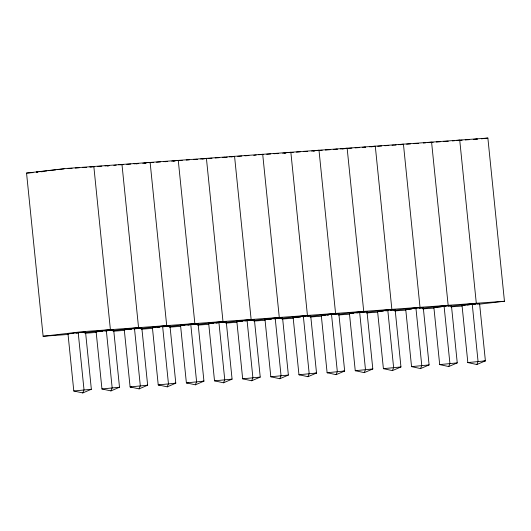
<?xml version="1.0" encoding="UTF-8"?>
<svg xmlns="http://www.w3.org/2000/svg" width="531" height="531" viewBox="0 0 531 531"><rect width="100%" height="100%" fill="white"/><g stroke="black" fill="none" stroke-linecap="round" stroke-linejoin="round"><path stroke-width="0.8" d="M82.809 392.94L84.011 389.8L78.203 332.632L67.988 333.82L73.796 390.995L82.809 392.94L91.352 389.269L85.544 332.101L78.203 332.632M110.952 390.909L112.154 387.769L106.346 330.601L96.131 331.795L101.939 388.964L110.952 390.909L119.502 387.238L113.694 330.07L106.346 330.601M139.102 388.878L140.303 385.738L134.496 328.57L124.281 329.764L130.088 386.933L139.102 388.878L147.645 385.214L141.837 328.039L134.496 328.57M167.245 386.847L168.446 383.714L162.639 326.538L152.424 327.733L158.231 384.902L167.245 386.847L175.794 383.183L169.986 326.014L162.639 326.538M195.395 384.816L196.589 381.683L190.782 324.514L180.573 325.702L186.381 382.871L195.395 384.816L203.937 381.152L198.129 323.983L190.782 324.514M223.538 382.791L224.739 379.652L218.931 322.483L208.716 323.678L214.524 380.846L223.538 382.791L232.08 379.121L226.272 321.952L218.931 322.483M251.681 380.76L252.882 377.621L247.074 320.452L236.866 321.647L242.667 378.815L251.681 380.76L260.23 377.09L254.422 319.921L247.074 320.452M279.83 378.729L281.032 375.596L275.224 318.421L265.009 319.616L270.817 376.784L279.83 378.729L288.373 375.065L282.565 317.896L275.224 318.421M307.973 376.698L309.175 373.565L303.367 316.396L293.152 317.584L298.96 374.753L307.973 376.698L316.522 373.034L310.715 315.865L303.367 316.396M336.123 374.674L337.318 371.534L331.517 314.365L321.301 315.553L327.109 372.729L336.123 374.674L344.665 371.003L338.858 313.834L331.517 314.365M364.266 372.643L365.467 369.503L359.66 312.334L349.444 313.529L355.252 370.698L364.266 372.643L372.808 368.972L367.007 311.803L359.66 312.334M392.416 370.611L393.61 367.472L387.803 310.303L377.594 311.498L383.402 368.667L392.416 370.611L400.958 366.948L395.15 309.772L387.803 310.303M420.559 368.58L421.76 365.447L415.952 308.272L405.737 309.467L411.545 366.636L420.559 368.58L429.101 364.916L423.293 307.748L415.952 308.272M448.702 366.549L449.903 363.416L444.095 306.248L433.887 307.436L439.688 364.605L448.702 366.549L457.251 362.885L451.443 305.717L444.095 306.248M476.851 364.525L478.053 361.385L472.245 304.217L462.03 305.411L467.838 362.58L476.851 364.525L485.394 360.854L479.586 303.686L472.245 304.217M68.054 334.464L43.124 336.262L26.55 173.079L65.685 168.506L487.876 138.06L504.45 301.25L479.174 304.197M37.98 171.925L36.354 172.117L37.947 171.998M39.613 171.732L46.954 170.876M48.587 170.683L55.928 169.827M57.56 169.641L64.085 168.878M84.867 167.524L86.493 167.331M89.759 166.953L93.834 166.475L110.408 329.665L84.316 332.711M90.602 167.039L94.624 166.674M107.282 165.984L108.915 165.791M113.826 165.4L116.269 165.114M118.718 164.829L121.977 164.451L138.558 327.634L113.276 330.581M136.248 163.853L138.691 163.568M142.786 163.276L146.045 162.898M147.678 162.705L150.127 162.42L166.701 325.603L141.425 328.556M144.445 163.263L146.078 163.077M165.207 161.729L167.657 161.444M171.745 161.152L178.27 160.389L194.844 323.571L169.568 326.525M173.405 161.139L175.038 160.946M194.167 159.605L196.616 159.32L193.423 159.552M195.82 159.599L197.446 159.406M200.711 159.028L206.42 158.357L222.993 321.547L197.718 324.494M202.371 159.015L204.813 158.729M223.133 157.481L224.759 157.289L222.37 157.461M224.779 157.475L227.222 157.189M229.671 156.904L234.563 156.326L251.136 319.516L225.861 322.463M231.33 156.891L232.963 156.698M253.738 155.344L256.188 155.059M258.63 154.773L262.706 154.302L279.286 317.485L254.01 320.439M276.976 153.705L278.602 153.519M282.698 153.22L285.963 152.842M287.59 152.649L290.855 152.271L307.429 315.454L282.153 318.408M284.357 153.213L285.99 153.021M305.936 151.581L307.568 151.395M311.664 151.096L314.923 150.718M316.556 150.525L318.998 150.24L335.572 313.423L310.296 316.376M313.317 151.089L314.949 150.897M334.895 149.457L337.344 149.171L333.355 149.463M340.623 148.972L347.148 148.209L363.722 311.398L338.446 314.345M342.283 148.965L344.725 148.673M363.861 147.333L365.487 147.14L362.301 147.372M369.583 146.848L375.291 146.184L391.865 309.367L366.589 312.314M371.242 146.835L373.691 146.549M394.467 145.202L396.099 145.009M398.542 144.724L403.434 144.153L420.014 307.336L393.922 310.383M400.201 144.711L403.434 144.405M416.888 143.655L418.521 143.463M423.426 143.071L425.875 142.786M427.508 142.6L431.584 142.122L448.157 305.305L422.882 308.259M445.848 141.531L448.297 141.246M452.392 140.947L454.835 140.662M456.468 140.476L459.727 140.091L476.307 303.281L451.025 306.228M474.807 139.407L477.256 139.122M481.351 138.823L487.876 138.06M43.124 336.262L82.265 331.689L504.45 301.25M76.119 333.202L78.475 332.924M80.831 332.652L85.544 332.101M105.052 331.078L107.408 330.806M109.764 330.528L113.694 330.07M133.985 328.961L137.124 328.589M138.697 328.41L141.837 328.039M162.911 326.837L169.986 326.014M187.914 325.178L189.487 324.992M191.844 324.713L198.129 323.983M216.064 323.147L218.42 322.868M220.777 322.596L226.272 321.952M244.997 321.023L247.353 320.751M249.709 320.472L254.422 319.921M273.923 318.905L277.069 318.534M278.636 318.354L282.565 317.896M302.856 316.781L306.002 316.416M307.568 316.23L310.715 315.865M331.789 314.657L338.858 313.834M356.792 312.998L358.365 312.812M360.722 312.54L367.007 311.803M385.725 310.874L387.291 310.695M390.438 310.323L395.15 309.772M414.651 308.757L416.224 308.571M419.371 308.206L423.293 307.748M443.584 306.633L445.94 306.36M448.297 306.082L451.443 305.717M472.517 304.515L475.657 304.144M477.23 303.964L479.586 303.686M73.796 390.995L91.352 389.269M101.939 388.964L119.502 387.238M146.071 385.393L147.645 385.214L130.088 386.933L131.721 386.814M174.221 383.362L175.794 383.183L158.231 384.902L159.864 384.789M202.364 381.338L203.937 381.152L186.381 382.871L188.014 382.758M214.524 380.846L232.08 379.121M242.667 378.815L260.23 377.09M270.817 376.784L288.373 375.065M314.949 373.22L316.522 373.034L298.96 374.753L300.592 374.64M343.092 371.189L344.665 371.003L327.109 372.729L328.742 372.609M383.402 368.667L400.958 366.948M411.545 366.636L429.101 364.916M439.688 364.605L457.251 362.885M483.821 361.04L485.394 360.854L467.838 362.58L469.47 362.461M68.074 168.593L72.063 168.3M75.256 168.075L79.245 167.783M82.438 167.557L84.031 167.438M97.817 166.442L101.806 166.157M104.999 165.924L108.988 165.639M120.378 164.816L123.57 164.59M126.763 164.358L130.752 164.072M133.938 163.84L137.927 163.555M149.324 162.732L153.313 162.446M156.499 162.214L160.488 161.928M163.681 161.696L167.67 161.411M178.263 160.641L182.252 160.355M186.242 160.07L189.434 159.838M208.006 158.497L211.995 158.211M215.188 157.979L219.177 157.694M237.749 156.353L241.738 156.068M244.93 155.835L248.92 155.55M261.106 154.667L263.502 154.494M266.695 154.269L270.684 153.977M273.87 153.751L278.662 153.406M289.256 152.643L293.245 152.351M296.431 152.125L300.42 151.833M303.613 151.607L307.602 151.315M318.195 150.552L322.184 150.266M325.377 150.034L330.163 149.689M347.938 148.408L351.927 148.122M355.12 147.89L359.109 147.605M377.68 146.264L381.67 145.979M384.862 145.746L388.851 145.461M392.037 145.228L393.637 145.116M406.62 144.18L410.609 143.888M413.802 143.662L417.791 143.37M429.984 142.494L433.17 142.262M436.363 142.029L440.352 141.744M443.544 141.511L447.533 141.226M458.127 140.463L462.116 140.177M465.309 139.945L469.298 139.66M473.287 139.368L477.276 139.082M41.139 171.772L42.732 171.652M26.55 173.079L32.982 172.615M67.988 333.82L73.703 333.408M96.131 331.795L102.662 331.324M124.281 329.764L131.622 329.233M152.424 327.733L155.689 327.501M157.322 327.381L159.771 327.202M180.573 325.702L184.649 325.41M208.716 323.678L213.615 323.319M236.866 321.647L242.574 321.235M265.009 319.616L271.54 319.144M293.152 317.584L300.5 317.053M321.301 315.553L325.384 315.261M327.016 315.142L328.643 315.029M349.444 313.529L353.527 313.23M377.594 311.498L383.302 311.086M405.737 309.467L411.452 309.055M433.887 307.436L441.228 306.911M462.03 305.411L465.295 305.172M466.928 305.053L469.377 304.88M84.94 333.249L96.204 332.433M113.09 331.218L124.347 330.401M141.233 329.187L152.49 328.377M169.382 327.156L180.64 326.346M197.525 325.125L208.783 324.315M225.668 323.1L236.932 322.284M253.818 321.069L265.075 320.259M281.961 319.038L293.218 318.228M310.111 317.007L321.368 316.197M338.254 314.983L349.511 314.166M366.403 312.951L377.66 312.135M394.546 310.92L405.803 310.111M422.689 308.889L433.953 308.08M450.839 306.858L462.096 306.048M372.808 368.972L355.252 370.698L356.885 370.578"/></g></svg>
